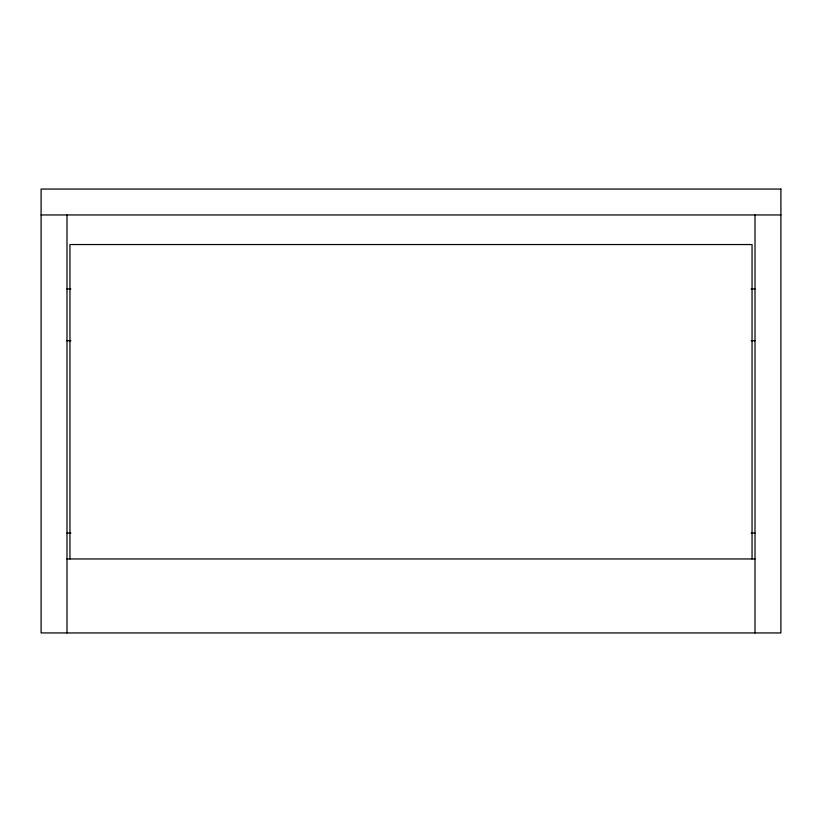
<?xml version="1.0" encoding="UTF-8"?>
<svg xmlns="http://www.w3.org/2000/svg" width="822" height="822" viewBox="0 0 822 822"><rect width="100%" height="100%" fill="white"/><g stroke="black" fill="none" stroke-linecap="round" stroke-linejoin="round"><path stroke-width="1.23" d="M41.1 214.953L780.9 214.953M66.993 288.933L70.846 288.933M751.154 288.933L755.007 288.933M66.993 340.719L70.846 340.719M751.154 340.719L755.007 340.719M66.993 533.067L70.846 533.067M751.154 533.067L755.007 533.067M66.993 558.96L755.007 558.96M755.007 214.953L755.007 632.94M752.048 558.96L752.048 244.545L69.952 244.545L69.952 558.96M66.993 214.953L66.993 632.94M780.9 189.06L41.1 189.06L41.1 632.94L780.9 632.94L780.9 189.06"/></g></svg>
